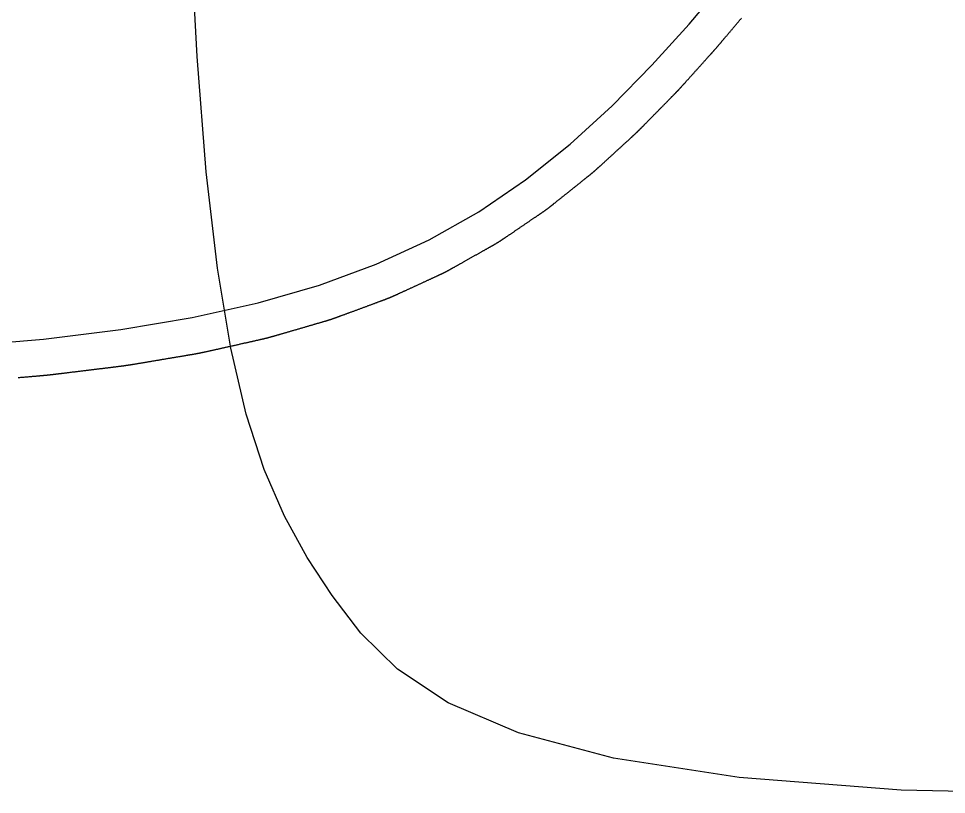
# Model space of a CAD drawing. Header units: millimetres. Extents: x -2296 to 86409, y -5695 to 20115.
# Drawn here: x 50241.1 to 50589.4, y 19094.3 to 19385.6 of the extents above; entities that cross this region are included whole.
import ezdxf

# ---------------------------------------------------------------- set-up
doc = ezdxf.new("R2010")
doc.units = ezdxf.units.MM
doc.layers.add('LINE_LEFT', color=170, linetype='Continuous')
doc.layers.add('Line_RIGHT', color=1, linetype='Continuous')

# ---------------------------------------------------------------- blocks, each defined once
blk = doc.blocks.new('Fiji 6- costas')
blk.add_lwpolyline([(-20.2, -5173.6), (629.9, -5159.5), (1146.3, -5119.6), (1547.2, -5057.6), (1850.3, -4976.9), (2073.6, -4881.2), (2235, -4774.1), (2352.3, -4659.1), (2443.7, -4539.9), (2523.8, -4417.9), (2596.1, -4286.7), (2660.6, -4137.5), (2717.5, -3961.8), (2767.2, -3750.9), (2809.7, -3496.2), (2845.4, -3189.1), (2874.5, -2820.9), (2897, -2387.4), (2913.1, -1901.6), (2922.8, -1381), (2926, -843), (2922.8, -305), (2913.1, 215.6)])

msp = doc.modelspace()

# ---------------------------------------------------------------- linework, layer by layer
at = {"lineweight": 30}
msp.add_lwpolyline([(50240.895, 19250.82), (50241.238, 19250.849), (50241.577, 19250.878), (50241.913, 19250.907), (50242.244, 19250.935), (50242.571, 19250.963), (50242.894, 19250.99), (50243.212, 19251.017), (50243.525, 19251.044), (50243.833, 19251.07), (50244.135, 19251.096), (50244.432, 19251.122), (50244.723, 19251.146), (50245.008, 19251.171), (50245.287, 19251.195), (50245.56, 19251.218), (50245.826, 19251.241), (50246.085, 19251.263), (50246.338, 19251.284), (50246.584, 19251.306), (50246.823, 19251.326), (50247.055, 19251.346), (50247.281, 19251.365), (50247.501, 19251.384), (50247.714, 19251.403), (50247.922, 19251.42), (50248.123, 19251.438), (50248.319, 19251.455), (50248.509, 19251.471), (50248.694, 19251.487), (50248.874, 19251.503), (50249.049, 19251.519), (50249.22, 19251.534), (50249.386, 19251.548), (50249.548, 19251.563), (50249.706, 19251.577), (50249.861, 19251.591), (50250.012, 19251.605), (50250.159, 19251.618), (50250.304, 19251.631), (50250.446, 19251.645), (50250.585, 19251.658), (50250.722, 19251.671), (50250.857, 19251.683), (50250.99, 19251.696), (50251.121, 19251.709), (50251.251, 19251.722), (50251.38, 19251.735), (50251.508, 19251.747), (50251.635, 19251.76), (50251.762, 19251.773), (50251.888, 19251.786), (50252.014, 19251.799), (50252.14, 19251.813), (50252.267, 19251.826), (50252.394, 19251.84), (50252.523, 19251.854), (50252.652, 19251.868), (50252.783, 19251.883), (50252.915, 19251.897), (50253.049, 19251.913), (50253.184, 19251.928), (50253.322, 19251.944), (50253.463, 19251.96), (50253.606, 19251.976), (50253.752, 19251.993), (50253.901, 19252.011), (50254.054, 19252.029), (50254.21, 19252.047), (50254.37, 19252.066), (50254.534, 19252.086), (50254.702, 19252.106), (50254.874, 19252.127), (50255.052, 19252.148), (50255.234, 19252.17), (50255.422, 19252.193), (50255.614, 19252.216), (50255.812, 19252.24), (50256.016, 19252.265), (50256.226, 19252.29), (50256.441, 19252.316), (50256.663, 19252.343), (50256.891, 19252.371), (50257.125, 19252.399), (50257.365, 19252.429), (50257.612, 19252.459), (50257.864, 19252.489), (50258.122, 19252.521), (50258.386, 19252.553), (50258.656, 19252.586), (50258.931, 19252.619), (50259.211, 19252.654), (50259.496, 19252.688), (50259.785, 19252.724), (50260.08, 19252.76), (50260.379, 19252.796), (50260.682, 19252.833), (50260.988, 19252.87), (50261.299, 19252.908), (50261.613, 19252.947), (50261.93, 19252.985), (50262.251, 19253.024), (50262.574, 19253.064), (50262.9, 19253.104), (50263.228, 19253.144), (50263.559, 19253.184), (50263.891, 19253.225), (50264.225, 19253.265), (50264.561, 19253.306), (50264.898, 19253.348), (50265.236, 19253.389), (50265.575, 19253.43), (50265.915, 19253.472), (50266.255, 19253.513), (50266.596, 19253.555), (50266.936, 19253.596), (50267.276, 19253.638), (50267.616, 19253.679), (50267.955, 19253.721), (50268.293, 19253.762), (50268.63, 19253.803), (50268.966, 19253.844), (50269.301, 19253.885), (50269.633, 19253.926), (50269.964, 19253.966), (50270.293, 19254.007), (50270.619, 19254.046), (50270.943, 19254.086), (50271.263, 19254.125), (50271.581, 19254.164), (50271.896, 19254.203), (50272.207, 19254.241), (50272.514, 19254.278), (50272.817, 19254.315), (50273.117, 19254.352), (50273.412, 19254.388), (50273.702, 19254.424), (50273.988, 19254.458), (50274.268, 19254.493), (50274.544, 19254.527), (50274.814, 19254.56), (50275.079, 19254.592), (50275.338, 19254.624), (50275.591, 19254.655), (50275.838, 19254.685), (50276.079, 19254.715), (50276.314, 19254.743), (50276.543, 19254.772), (50276.765, 19254.799), (50276.981, 19254.825), (50277.192, 19254.851), (50277.396, 19254.876), (50277.595, 19254.901), (50277.788, 19254.925), (50277.976, 19254.948), (50278.158, 19254.971), (50278.336, 19254.993), (50278.508, 19255.014), (50278.676, 19255.035), (50278.84, 19255.056), (50278.999, 19255.076), (50279.154, 19255.096), (50279.306, 19255.115), (50279.453, 19255.134), (50279.598, 19255.152), (50279.739, 19255.17), (50279.877, 19255.188), (50280.013, 19255.206), (50280.145, 19255.224), (50280.276, 19255.241), (50280.404, 19255.258), (50280.531, 19255.275), (50280.655, 19255.292), (50280.779, 19255.309), (50280.9, 19255.326), (50281.021, 19255.343), (50281.141, 19255.36), (50281.26, 19255.377), (50281.379, 19255.394), (50281.497, 19255.411), (50281.615, 19255.428), (50281.734, 19255.446), (50281.853, 19255.463), (50281.972, 19255.481), (50282.092, 19255.499), (50282.213, 19255.518), (50282.336, 19255.537), (50282.459, 19255.556), (50282.585, 19255.575), (50282.712, 19255.595), (50282.841, 19255.616), (50282.972, 19255.637), (50283.106, 19255.658), (50283.243, 19255.68), (50283.382, 19255.703), (50283.524, 19255.726), (50283.67, 19255.75), (50283.819, 19255.774), (50283.972, 19255.799), (50284.129, 19255.825), (50284.289, 19255.851), (50284.454, 19255.879), (50284.624, 19255.907), (50284.798, 19255.936), (50284.978, 19255.966), (50285.162, 19255.996), (50285.351, 19256.028), (50285.546, 19256.061), (50285.746, 19256.094), (50285.952, 19256.128), (50286.163, 19256.164), (50286.381, 19256.2), (50286.604, 19256.238), (50286.832, 19256.276), (50287.066, 19256.315), (50287.306, 19256.355), (50287.55, 19256.396), (50287.8, 19256.438), (50288.054, 19256.481), (50288.314, 19256.524), (50288.578, 19256.569), (50288.846, 19256.614), (50289.119, 19256.659), (50289.395, 19256.706), (50289.675, 19256.753), (50289.959, 19256.801), (50290.247, 19256.849), (50290.537, 19256.898), (50290.831, 19256.947), (50291.127, 19256.997), (50291.426, 19257.047), (50291.728, 19257.098), (50292.031, 19257.149), (50292.337, 19257.2), (50292.645, 19257.252), (50292.954, 19257.303), (50293.264, 19257.356), (50293.576, 19257.408), (50293.889, 19257.461), (50294.202, 19257.513), (50294.516, 19257.566), (50294.831, 19257.619), (50295.145, 19257.672), (50295.46, 19257.725), (50295.775, 19257.778), (50296.089, 19257.83), (50296.403, 19257.883), (50296.715, 19257.936), (50297.027, 19257.988), (50297.338, 19258.041), (50297.647, 19258.093), (50297.955, 19258.144), (50298.261, 19258.196), (50298.565, 19258.247), (50298.866, 19258.298), (50299.166, 19258.348), (50299.462, 19258.398), (50299.756, 19258.448), (50300.047, 19258.497), (50300.335, 19258.545), (50300.62, 19258.593), (50300.901, 19258.64), (50301.178, 19258.687), (50301.451, 19258.733), (50301.72, 19258.778), (50301.984, 19258.823), (50302.244, 19258.867), (50302.5, 19258.91), (50302.75, 19258.952), (50302.995, 19258.993), (50303.235, 19259.034), (50303.47, 19259.073), (50303.699, 19259.112), (50303.923, 19259.15), (50304.141, 19259.187), (50304.353, 19259.222), (50304.56, 19259.257), (50304.761, 19259.291), (50304.956, 19259.324), (50305.146, 19259.357), (50305.331, 19259.388), (50305.511, 19259.419), (50305.685, 19259.448), (50305.855, 19259.477), (50306.021, 19259.506), (50306.182, 19259.533), (50306.338, 19259.56), (50306.491, 19259.586), (50306.639, 19259.612), (50306.784, 19259.637), (50306.926, 19259.662), (50307.064, 19259.686), (50307.199, 19259.71), (50307.331, 19259.733), (50307.46, 19259.756), (50307.587, 19259.779), (50307.711, 19259.801), (50307.833, 19259.824), (50307.954, 19259.846), (50308.072, 19259.867), (50308.189, 19259.889), (50308.305, 19259.911), (50308.419, 19259.932), (50308.532, 19259.953), (50308.645, 19259.975), (50308.757, 19259.997), (50308.868, 19260.018), (50308.979, 19260.04), (50309.09, 19260.062), (50309.201, 19260.084), (50309.313, 19260.106), (50309.425, 19260.129), (50309.538, 19260.152), (50309.651, 19260.175), (50309.766, 19260.199), (50309.882, 19260.223), (50310, 19260.248), (50310.119, 19260.273), (50310.24, 19260.298), (50310.363, 19260.324), (50310.488, 19260.351), (50310.616, 19260.379), (50310.747, 19260.407), (50310.88, 19260.436), (50311.016, 19260.465), (50311.155, 19260.496), (50311.298, 19260.527), (50311.445, 19260.559), (50311.595, 19260.592), (50311.749, 19260.626), (50311.907, 19260.661), (50312.07, 19260.697), (50312.237, 19260.734), (50312.408, 19260.772), (50312.585, 19260.811), (50312.766, 19260.852), (50312.952, 19260.893), (50313.143, 19260.936), (50313.34, 19260.98), (50313.542, 19261.025), (50313.749, 19261.071), (50313.961, 19261.118), (50314.179, 19261.167), (50314.401, 19261.216), (50314.628, 19261.267), (50314.86, 19261.319), (50315.096, 19261.371), (50315.336, 19261.425), (50315.581, 19261.48), (50315.83, 19261.536), (50316.083, 19261.592), (50316.339, 19261.649), (50316.599, 19261.707), (50316.862, 19261.766), (50317.129, 19261.826), (50317.398, 19261.886), (50317.67, 19261.947), (50317.944, 19262.008), (50318.221, 19262.07), (50318.501, 19262.133), (50318.782, 19262.196), (50319.065, 19262.259), (50319.35, 19262.323), (50319.636, 19262.387), (50319.923, 19262.451), (50320.212, 19262.516), (50320.502, 19262.58), (50320.792, 19262.645), (50321.083, 19262.71), (50321.374, 19262.776), (50321.665, 19262.841), (50321.957, 19262.906), (50322.248, 19262.971), (50322.539, 19263.037), (50322.83, 19263.102), (50323.119, 19263.167), (50323.408, 19263.231), (50323.696, 19263.296), (50323.982, 19263.36), (50324.267, 19263.424), (50324.55, 19263.487), (50324.832, 19263.55), (50325.111, 19263.613), (50325.389, 19263.675), (50325.664, 19263.737), (50325.936, 19263.798), (50326.206, 19263.858), (50326.473, 19263.918), (50326.736, 19263.977), (50326.997, 19264.036), (50327.253, 19264.093), (50327.507, 19264.15), (50327.756, 19264.206), (50328.002, 19264.261), (50328.243, 19264.315), (50328.48, 19264.369), (50328.712, 19264.421), (50328.94, 19264.472), (50329.162, 19264.522), (50329.381, 19264.571), (50329.594, 19264.619), (50329.802, 19264.666), (50330.004, 19264.711), (50330.202, 19264.756), (50330.394, 19264.799), (50330.581, 19264.841), (50330.763, 19264.882), (50330.94, 19264.922), (50331.112, 19264.961), (50331.279, 19264.999), (50331.442, 19265.036), (50331.601, 19265.072), (50331.755, 19265.107), (50331.905, 19265.142), (50332.052, 19265.175), (50332.194, 19265.208), (50332.333, 19265.24), (50332.469, 19265.271), (50332.601, 19265.302), (50332.731, 19265.332), (50332.857, 19265.361), (50332.981, 19265.39), (50333.102, 19265.419), (50333.221, 19265.447), (50333.338, 19265.475), (50333.453, 19265.503), (50333.566, 19265.53), (50333.677, 19265.557), (50333.787, 19265.584), (50333.896, 19265.611), (50334.004, 19265.637), (50334.11, 19265.664), (50334.216, 19265.691), (50334.321, 19265.717), (50334.426, 19265.744), (50334.531, 19265.771), (50334.636, 19265.798), (50334.74, 19265.825), (50334.845, 19265.853), (50334.951, 19265.881), (50335.057, 19265.909), (50335.164, 19265.938), (50335.272, 19265.967), (50335.381, 19265.997), (50335.492, 19266.027), (50335.604, 19266.057), (50335.718, 19266.089), (50335.833, 19266.121), (50335.951, 19266.154), (50336.071, 19266.187), (50336.194, 19266.221), (50336.319, 19266.257), (50336.446, 19266.293), (50336.577, 19266.33), (50336.711, 19266.368), (50336.848, 19266.407), (50336.989, 19266.447), (50337.133, 19266.488), (50337.281, 19266.531), (50337.433, 19266.575), (50337.589, 19266.619), (50337.749, 19266.666), (50337.914, 19266.713), (50338.083, 19266.762), (50338.257, 19266.812), (50338.435, 19266.864), (50338.619, 19266.917), (50338.807, 19266.971), (50339, 19267.027), (50339.197, 19267.084), (50339.4, 19267.143), (50339.607, 19267.203), (50339.818, 19267.264), (50340.033, 19267.326), (50340.253, 19267.39), (50340.477, 19267.455), (50340.704, 19267.521), (50340.936, 19267.588), (50341.17, 19267.656), (50341.409, 19267.725), (50341.65, 19267.795), (50341.895, 19267.866), (50342.142, 19267.938), (50342.392, 19268.011), (50342.645, 19268.084), (50342.9, 19268.158), (50343.157, 19268.233), (50343.416, 19268.308), (50343.677, 19268.384), (50343.94, 19268.46), (50344.204, 19268.537), (50344.47, 19268.614), (50344.737, 19268.691), (50345.004, 19268.769), (50345.273, 19268.847), (50345.543, 19268.925), (50345.812, 19269.004), (50346.083, 19269.082), (50346.353, 19269.161), (50346.624, 19269.24), (50346.894, 19269.318), (50347.164, 19269.397), (50347.433, 19269.475), (50347.702, 19269.553), (50347.97, 19269.631), (50348.237, 19269.709), (50348.503, 19269.786), (50348.767, 19269.863), (50349.03, 19269.94), (50349.292, 19270.016), (50349.551, 19270.091), (50349.809, 19270.166), (50350.064, 19270.24), (50350.317, 19270.314), (50350.567, 19270.387), (50350.815, 19270.459), (50351.06, 19270.53), (50351.302, 19270.601), (50351.54, 19270.67), (50351.776, 19270.739), (50352.007, 19270.807), (50352.235, 19270.873), (50352.46, 19270.938), (50352.68, 19271.003), (50352.896, 19271.066), (50353.108, 19271.127), (50353.315, 19271.188), (50353.518, 19271.247), (50353.717, 19271.305), (50353.91, 19271.362), (50354.099, 19271.417), (50354.283, 19271.471), (50354.462, 19271.523), (50354.636, 19271.574), (50354.806, 19271.624), (50354.971, 19271.672), (50355.132, 19271.719), (50355.289, 19271.765), (50355.441, 19271.81), (50355.589, 19271.854), (50355.734, 19271.897), (50355.874, 19271.938), (50356.011, 19271.979), (50356.145, 19272.019), (50356.275, 19272.058), (50356.402, 19272.096), (50356.527, 19272.133), (50356.648, 19272.17), (50356.767, 19272.206), (50356.883, 19272.241), (50356.997, 19272.276), (50357.109, 19272.31), (50357.219, 19272.344), (50357.327, 19272.377), (50357.434, 19272.411), (50357.538, 19272.444), (50357.642, 19272.476), (50357.745, 19272.509), (50357.846, 19272.541), (50357.947, 19272.573), (50358.046, 19272.606), (50358.146, 19272.638), (50358.245, 19272.67), (50358.344, 19272.703), (50358.442, 19272.736), (50358.541, 19272.769), (50358.641, 19272.802), (50358.74, 19272.836), (50358.84, 19272.87), (50358.941, 19272.905), (50359.043, 19272.94), (50359.146, 19272.975), (50359.251, 19273.012), (50359.356, 19273.049), (50359.464, 19273.086), (50359.573, 19273.125), (50359.684, 19273.164), (50359.797, 19273.204), (50359.912, 19273.245), (50360.03, 19273.288), (50360.15, 19273.331), (50360.273, 19273.375), (50360.398, 19273.42), (50360.527, 19273.467), (50360.659, 19273.515), (50360.795, 19273.564), (50360.933, 19273.615), (50361.076, 19273.667), (50361.222, 19273.72), (50361.373, 19273.775), (50361.527, 19273.832), (50361.685, 19273.89), (50361.848, 19273.95), (50362.015, 19274.011), (50362.186, 19274.074), (50362.362, 19274.139), (50362.542, 19274.205), (50362.727, 19274.273), (50362.916, 19274.342), (50363.109, 19274.413), (50363.306, 19274.486), (50363.507, 19274.56), (50363.712, 19274.635), (50363.921, 19274.712), (50364.133, 19274.79), (50364.349, 19274.87), (50364.568, 19274.95), (50364.79, 19275.032), (50365.015, 19275.115), (50365.242, 19275.199), (50365.473, 19275.284), (50365.706, 19275.37), (50365.941, 19275.457), (50366.179, 19275.544), (50366.418, 19275.633), (50366.659, 19275.722), (50366.902, 19275.811), (50367.147, 19275.902), (50367.393, 19275.992), (50367.64, 19276.084), (50367.889, 19276.175), (50368.138, 19276.267), (50368.388, 19276.36), (50368.639, 19276.452), (50368.89, 19276.545), (50369.142, 19276.638), (50369.393, 19276.731), (50369.645, 19276.824), (50369.897, 19276.917), (50370.148, 19277.009), (50370.399, 19277.102), (50370.649, 19277.195), (50370.898, 19277.287), (50371.147, 19277.379), (50371.394, 19277.47), (50371.64, 19277.561), (50371.885, 19277.651), (50372.128, 19277.741), (50372.37, 19277.831), (50372.609, 19277.919), (50372.847, 19278.007), (50373.082, 19278.094), (50373.316, 19278.181), (50373.546, 19278.266), (50373.774, 19278.35), (50374, 19278.434), (50374.222, 19278.516), (50374.441, 19278.597), (50374.657, 19278.677), (50374.87, 19278.756), (50375.079, 19278.833), (50375.284, 19278.909), (50375.485, 19278.984), (50375.683, 19279.057), (50375.876, 19279.129), (50376.066, 19279.199), (50376.251, 19279.268), (50376.432, 19279.335), (50376.608, 19279.401), (50376.78, 19279.464), (50376.947, 19279.527), (50377.11, 19279.587), (50377.269, 19279.646), (50377.423, 19279.704), (50377.574, 19279.76), (50377.72, 19279.815), (50377.863, 19279.868), (50378.002, 19279.92), (50378.137, 19279.971), (50378.269, 19280.021), (50378.397, 19280.069), (50378.523, 19280.116), (50378.645, 19280.163), (50378.765, 19280.208), (50378.881, 19280.252), (50378.995, 19280.296), (50379.107, 19280.339), (50379.217, 19280.381), (50379.324, 19280.423), (50379.429, 19280.464), (50379.533, 19280.504), (50379.635, 19280.544), (50379.735, 19280.584), (50379.834, 19280.623), (50379.932, 19280.662), (50380.029, 19280.7), (50380.124, 19280.739), (50380.219, 19280.777), (50380.314, 19280.816), (50380.408, 19280.854), (50380.501, 19280.893), (50380.595, 19280.932), (50380.688, 19280.971), (50380.782, 19281.01), (50380.875, 19281.049), (50380.97, 19281.089), (50381.064, 19281.13), (50381.16, 19281.171), (50381.256, 19281.212), (50381.354, 19281.254), (50381.452, 19281.297), (50381.552, 19281.341), (50381.653, 19281.386), (50381.756, 19281.431), (50381.861, 19281.477), (50381.968, 19281.525), (50382.076, 19281.573), (50382.187, 19281.623), (50382.301, 19281.674), (50382.417, 19281.726), (50382.535, 19281.779), (50382.656, 19281.834), (50382.781, 19281.89), (50382.908, 19281.948), (50383.039, 19282.007), (50383.173, 19282.069), (50383.31, 19282.131), (50383.452, 19282.196), (50383.596, 19282.262), (50383.745, 19282.33), (50383.898, 19282.4), (50384.054, 19282.471), (50384.215, 19282.545), (50384.38, 19282.62), (50384.549, 19282.698), (50384.722, 19282.777), (50384.9, 19282.859), (50385.08, 19282.942), (50385.265, 19283.026), (50385.453, 19283.113), (50385.645, 19283.201), (50385.841, 19283.29), (50386.039, 19283.382), (50386.241, 19283.474), (50386.446, 19283.568), (50386.653, 19283.664), (50386.864, 19283.76), (50387.077, 19283.858), (50387.292, 19283.957), (50387.51, 19284.057), (50387.73, 19284.159), (50387.952, 19284.261), (50388.176, 19284.364), (50388.402, 19284.467), (50388.629, 19284.572), (50388.857, 19284.677), (50389.087, 19284.783), (50389.318, 19284.889), (50389.55, 19284.996), (50389.783, 19285.103), (50390.017, 19285.21), (50390.251, 19285.318), (50390.486, 19285.426), (50390.721, 19285.534), (50390.956, 19285.643), (50391.191, 19285.751), (50391.426, 19285.859), (50391.661, 19285.967), (50391.895, 19286.075), (50392.129, 19286.183), (50392.362, 19286.29), (50392.594, 19286.397), (50392.825, 19286.504), (50393.055, 19286.61), (50393.283, 19286.715), (50393.511, 19286.82), (50393.736, 19286.924), (50393.96, 19287.027), (50394.182, 19287.129), (50394.402, 19287.231), (50394.62, 19287.331), (50394.836, 19287.431), (50395.049, 19287.529), (50395.259, 19287.626), (50395.467, 19287.722), (50395.672, 19287.817), (50395.874, 19287.91), (50396.072, 19288.002), (50396.268, 19288.092), (50396.46, 19288.181), (50396.648, 19288.268), (50396.833, 19288.353), (50397.014, 19288.437), (50397.191, 19288.519), (50397.364, 19288.599), (50397.534, 19288.677), (50397.699, 19288.754), (50397.859, 19288.828), (50398.016, 19288.901), (50398.169, 19288.971), (50398.318, 19289.04), (50398.462, 19289.108), (50398.604, 19289.173), (50398.741, 19289.237), (50398.875, 19289.3), (50399.005, 19289.361), (50399.132, 19289.42), (50399.256, 19289.478), (50399.377, 19289.534), (50399.494, 19289.59), (50399.609, 19289.644), (50399.722, 19289.697), (50399.831, 19289.749), (50399.939, 19289.8), (50400.044, 19289.85), (50400.147, 19289.9), (50400.248, 19289.948), (50400.347, 19289.996), (50400.445, 19290.044), (50400.541, 19290.09), (50400.636, 19290.136), (50400.729, 19290.182), (50400.821, 19290.228), (50400.913, 19290.273), (50401.003, 19290.318), (50401.093, 19290.363), (50401.182, 19290.408), (50401.271, 19290.453), (50401.359, 19290.498), (50401.447, 19290.543), (50401.535, 19290.589), (50401.624, 19290.634), (50401.713, 19290.681), (50401.802, 19290.727), (50401.891, 19290.774), (50401.982, 19290.822), (50402.073, 19290.87), (50402.165, 19290.919), (50402.258, 19290.969), (50402.352, 19291.02), (50402.448, 19291.072), (50402.545, 19291.124), (50402.644, 19291.178), (50402.745, 19291.233), (50402.848, 19291.289), (50402.953, 19291.347), (50403.06, 19291.406), (50403.169, 19291.466), (50403.281, 19291.528), (50403.396, 19291.591), (50403.513, 19291.657), (50403.633, 19291.723), (50403.756, 19291.792), (50403.883, 19291.863), (50404.012, 19291.935), (50404.145, 19292.009), (50404.282, 19292.086), (50404.422, 19292.164), (50404.566, 19292.245), (50404.713, 19292.327), (50404.865, 19292.412), (50405.02, 19292.5), (50405.179, 19292.589), (50405.342, 19292.68), (50405.509, 19292.774), (50405.679, 19292.87), (50405.853, 19292.967), (50406.03, 19293.067), (50406.21, 19293.168), (50406.394, 19293.271), (50406.58, 19293.376), (50406.77, 19293.483), (50406.963, 19293.591), (50407.158, 19293.701), (50407.356, 19293.812), (50407.556, 19293.925), (50407.758, 19294.039), (50407.963, 19294.154), (50408.169, 19294.271), (50408.378, 19294.388), (50408.588, 19294.506), (50408.8, 19294.626), (50409.013, 19294.746), (50409.228, 19294.867), (50409.444, 19294.988), (50409.661, 19295.111), (50409.879, 19295.233), (50410.097, 19295.357), (50410.317, 19295.48), (50410.537, 19295.604), (50410.757, 19295.729), (50410.977, 19295.853), (50411.198, 19295.977), (50411.419, 19296.102), (50411.639, 19296.226), (50411.86, 19296.35), (50412.079, 19296.474), (50412.299, 19296.598), (50412.517, 19296.722), (50412.735, 19296.845), (50412.952, 19296.967), (50413.168, 19297.089), (50413.383, 19297.21), (50413.596, 19297.33), (50413.807, 19297.45), (50414.018, 19297.569), (50414.226, 19297.686), (50414.432, 19297.803), (50414.637, 19297.918), (50414.839, 19298.033), (50415.039, 19298.146), (50415.237, 19298.257), (50415.432, 19298.368), (50415.624, 19298.476), (50415.814, 19298.583), (50416, 19298.689), (50416.184, 19298.793), (50416.364, 19298.895), (50416.541, 19298.995), (50416.714, 19299.093), (50416.884, 19299.189), (50417.05, 19299.283), (50417.213, 19299.375), (50417.372, 19299.465), (50417.527, 19299.553), (50417.678, 19299.639), (50417.825, 19299.722), (50417.969, 19299.804), (50418.108, 19299.883), (50418.244, 19299.961), (50418.377, 19300.036), (50418.506, 19300.11), (50418.632, 19300.181), (50418.754, 19300.251), (50418.874, 19300.32), (50418.99, 19300.386), (50419.104, 19300.451), (50419.214, 19300.515), (50419.322, 19300.577), (50419.428, 19300.638), (50419.531, 19300.698), (50419.632, 19300.757), (50419.731, 19300.815), (50419.829, 19300.871), (50419.924, 19300.927), (50420.017, 19300.982), (50420.109, 19301.037), (50420.2, 19301.09), (50420.289, 19301.143), (50420.377, 19301.196), (50420.464, 19301.248), (50420.55, 19301.3), (50420.635, 19301.352), (50420.72, 19301.404), (50420.804, 19301.455), (50420.888, 19301.507), (50420.971, 19301.558), (50421.055, 19301.61), (50421.138, 19301.662), (50421.222, 19301.715), (50421.305, 19301.767), (50421.389, 19301.821), (50421.474, 19301.875), (50421.56, 19301.929), (50421.646, 19301.984), (50421.733, 19302.041), (50421.821, 19302.098), (50421.91, 19302.156), (50422.001, 19302.215), (50422.093, 19302.275), (50422.186, 19302.336), (50422.282, 19302.399), (50422.379, 19302.463), (50422.478, 19302.529), (50422.579, 19302.596), (50422.683, 19302.665), (50422.789, 19302.736), (50422.897, 19302.808), (50423.008, 19302.882), (50423.121, 19302.958), (50423.238, 19303.036), (50423.358, 19303.117), (50423.48, 19303.199), (50423.606, 19303.284), (50423.735, 19303.371), (50423.868, 19303.461), (50424.004, 19303.552), (50424.143, 19303.646), (50424.286, 19303.743), (50424.433, 19303.842), (50424.584, 19303.944), (50424.738, 19304.048), (50424.895, 19304.155), (50425.056, 19304.264), (50425.22, 19304.375), (50425.388, 19304.488), (50425.558, 19304.603), (50425.732, 19304.721), (50425.908, 19304.84), (50426.087, 19304.962), (50426.269, 19305.085), (50426.454, 19305.21), (50426.64, 19305.336), (50426.83, 19305.465), (50427.021, 19305.594), (50427.214, 19305.725), (50427.409, 19305.858), (50427.606, 19305.991), (50427.805, 19306.126), (50428.005, 19306.261), (50428.206, 19306.398), (50428.409, 19306.536), (50428.613, 19306.674), (50428.818, 19306.813), (50429.024, 19306.953), (50429.23, 19307.093), (50429.437, 19307.233), (50429.645, 19307.374), (50429.853, 19307.515), (50430.061, 19307.657), (50430.27, 19307.798), (50430.478, 19307.94), (50430.686, 19308.081), (50430.894, 19308.222), (50431.102, 19308.363), (50431.309, 19308.504), (50431.515, 19308.644), (50431.721, 19308.784), (50431.926, 19308.923), (50432.129, 19309.061), (50432.332, 19309.199), (50432.533, 19309.336), (50432.733, 19309.472), (50432.931, 19309.606), (50433.128, 19309.74), (50433.323, 19309.873), (50433.516, 19310.004), (50433.706, 19310.133), (50433.895, 19310.262), (50434.082, 19310.389), (50434.265, 19310.514), (50434.447, 19310.637), (50434.626, 19310.759), (50434.801, 19310.878), (50434.974, 19310.996), (50435.144, 19311.112), (50435.311, 19311.225), (50435.475, 19311.337), (50435.635, 19311.446), (50435.792, 19311.553), (50435.945, 19311.657), (50436.095, 19311.759), (50436.241, 19311.859), (50436.383, 19311.956), (50436.521, 19312.05), (50436.657, 19312.143), (50436.788, 19312.232), (50436.916, 19312.32), (50437.041, 19312.405), (50437.163, 19312.489), (50437.281, 19312.57), (50437.396, 19312.649), (50437.509, 19312.726), (50437.618, 19312.801), (50437.725, 19312.875), (50437.829, 19312.947), (50437.931, 19313.017), (50438.03, 19313.086), (50438.127, 19313.154), (50438.222, 19313.22), (50438.315, 19313.285), (50438.406, 19313.349), (50438.496, 19313.412), (50438.584, 19313.474), (50438.67, 19313.535), (50438.755, 19313.595), (50438.839, 19313.655), (50438.922, 19313.714), (50439.004, 19313.773), (50439.085, 19313.831), (50439.165, 19313.889), (50439.244, 19313.947), (50439.323, 19314.005), (50439.402, 19314.063), (50439.481, 19314.12), (50439.559, 19314.178), (50439.637, 19314.237), (50439.716, 19314.295), (50439.795, 19314.354), (50439.874, 19314.414), (50439.954, 19314.474), (50440.034, 19314.535), (50440.115, 19314.597), (50440.197, 19314.66), (50440.28, 19314.723), (50440.365, 19314.788), (50440.45, 19314.854), (50440.537, 19314.921), (50440.625, 19314.99), (50440.715, 19315.06), (50440.807, 19315.132), (50440.9, 19315.205), (50440.996, 19315.28), (50441.094, 19315.357), (50441.194, 19315.436), (50441.296, 19315.517), (50441.401, 19315.6), (50441.509, 19315.685), (50441.619, 19315.772), (50441.732, 19315.862), (50441.848, 19315.954), (50441.967, 19316.049), (50442.089, 19316.146), (50442.215, 19316.246), (50442.344, 19316.348), (50442.476, 19316.454), (50442.611, 19316.562), (50442.751, 19316.673), (50442.893, 19316.786), (50443.039, 19316.903), (50443.188, 19317.022), (50443.341, 19317.144), (50443.496, 19317.268), (50443.655, 19317.394), (50443.817, 19317.524), (50443.981, 19317.655), (50444.149, 19317.789), (50444.319, 19317.924), (50444.491, 19318.062), (50444.666, 19318.202), (50444.843, 19318.344), (50445.023, 19318.487), (50445.204, 19318.632), (50445.388, 19318.779), (50445.573, 19318.927), (50445.76, 19319.076), (50445.948, 19319.227), (50446.138, 19319.379), (50446.329, 19319.531), (50446.521, 19319.685), (50446.715, 19319.84), (50446.909, 19319.996), (50447.104, 19320.152), (50447.3, 19320.308), (50447.497, 19320.466), (50447.694, 19320.623), (50447.891, 19320.781), (50448.089, 19320.939), (50448.286, 19321.097), (50448.484, 19321.256), (50448.681, 19321.414), (50448.879, 19321.572), (50449.075, 19321.729), (50449.272, 19321.886), (50449.467, 19322.043), (50449.662, 19322.199), (50449.856, 19322.355), (50450.049, 19322.509), (50450.241, 19322.663), (50450.432, 19322.816), (50450.621, 19322.967), (50450.809, 19323.118), (50450.996, 19323.267), (50451.18, 19323.415), (50451.363, 19323.561), (50451.543, 19323.706), (50451.722, 19323.849), (50451.899, 19323.991), (50452.073, 19324.13), (50452.244, 19324.268), (50452.413, 19324.403), (50452.58, 19324.537), (50452.743, 19324.668), (50452.904, 19324.797), (50453.061, 19324.923), (50453.216, 19325.047), (50453.367, 19325.168), (50453.515, 19325.287), (50453.66, 19325.403), (50453.801, 19325.517), (50453.939, 19325.627), (50454.073, 19325.735), (50454.204, 19325.84), (50454.331, 19325.942), (50454.455, 19326.042), (50454.575, 19326.139), (50454.693, 19326.233), (50454.807, 19326.325), (50454.918, 19326.415), (50455.026, 19326.502), (50455.132, 19326.587), (50455.234, 19326.67), (50455.334, 19326.751), (50455.432, 19326.83), (50455.527, 19326.908), (50455.62, 19326.983), (50455.711, 19327.057), (50455.8, 19327.13), (50455.887, 19327.201), (50455.972, 19327.271), (50456.055, 19327.339), (50456.137, 19327.407), (50456.218, 19327.474), (50456.297, 19327.539), (50456.375, 19327.604), (50456.452, 19327.668), (50456.528, 19327.732), (50456.604, 19327.795), (50456.678, 19327.858), (50456.752, 19327.921), (50456.826, 19327.983), (50456.899, 19328.045), (50456.972, 19328.108), (50457.044, 19328.17), (50457.117, 19328.233), (50457.19, 19328.296), (50457.263, 19328.359), (50457.337, 19328.423), (50457.411, 19328.488), (50457.486, 19328.553), (50457.561, 19328.62), (50457.637, 19328.687), (50457.715, 19328.755), (50457.793, 19328.825), (50457.872, 19328.895), (50457.953, 19328.967), (50458.035, 19329.041), (50458.119, 19329.116), (50458.205, 19329.193), (50458.292, 19329.271), (50458.381, 19329.351), (50458.472, 19329.434), (50458.566, 19329.518), (50458.662, 19329.605), (50458.76, 19329.694), (50458.86, 19329.785), (50458.963, 19329.879), (50459.069, 19329.975), (50459.178, 19330.074), (50459.29, 19330.175), (50459.404, 19330.28), (50459.522, 19330.387), (50459.643, 19330.497), (50459.767, 19330.61), (50459.894, 19330.727), (50460.025, 19330.846), (50460.159, 19330.968), (50460.297, 19331.094), (50460.437, 19331.222), (50460.58, 19331.353), (50460.727, 19331.487), (50460.876, 19331.623), (50461.029, 19331.762), (50461.184, 19331.904), (50461.342, 19332.048), (50461.502, 19332.195), (50461.665, 19332.343), (50461.83, 19332.494), (50461.997, 19332.647), (50462.166, 19332.801), (50462.337, 19332.958), (50462.51, 19333.116), (50462.685, 19333.276), (50462.861, 19333.437), (50463.039, 19333.6), (50463.218, 19333.764), (50463.399, 19333.929), (50463.581, 19334.095), (50463.763, 19334.262), (50463.947, 19334.43), (50464.131, 19334.599), (50464.316, 19334.768), (50464.502, 19334.938), (50464.688, 19335.108), (50464.874, 19335.278), (50465.061, 19335.449), (50465.248, 19335.62), (50465.434, 19335.791), (50465.621, 19335.961), (50465.807, 19336.132), (50465.993, 19336.302), (50466.179, 19336.472), (50466.364, 19336.641), (50466.548, 19336.809), (50466.731, 19336.977), (50466.913, 19337.144), (50467.095, 19337.31), (50467.275, 19337.475), (50467.454, 19337.638), (50467.631, 19337.801), (50467.807, 19337.962), (50467.981, 19338.121), (50468.153, 19338.279), (50468.324, 19338.435), (50468.493, 19338.59), (50468.659, 19338.742), (50468.823, 19338.893), (50468.985, 19339.041), (50469.145, 19339.187), (50469.301, 19339.331), (50469.456, 19339.472), (50469.607, 19339.611), (50469.756, 19339.747), (50469.901, 19339.88), (50470.043, 19340.01), (50470.183, 19340.138), (50470.319, 19340.263), (50470.452, 19340.385), (50470.581, 19340.504), (50470.707, 19340.619), (50470.83, 19340.732), (50470.95, 19340.841), (50471.066, 19340.948), (50471.179, 19341.052), (50471.289, 19341.153), (50471.396, 19341.252), (50471.5, 19341.347), (50471.602, 19341.441), (50471.7, 19341.531), (50471.797, 19341.62), (50471.89, 19341.706), (50471.981, 19341.791), (50472.07, 19341.873), (50472.157, 19341.953), (50472.242, 19342.032), (50472.324, 19342.109), (50472.405, 19342.184), (50472.485, 19342.258), (50472.562, 19342.33), (50472.639, 19342.402), (50472.713, 19342.472), (50472.787, 19342.541), (50472.859, 19342.609), (50472.931, 19342.677), (50473.001, 19342.744), (50473.071, 19342.81), (50473.14, 19342.876), (50473.209, 19342.941), (50473.277, 19343.006), (50473.345, 19343.072), (50473.412, 19343.137), (50473.479, 19343.202), (50473.547, 19343.267), (50473.614, 19343.333), (50473.682, 19343.399), (50473.75, 19343.465), (50473.819, 19343.533), (50473.888, 19343.6), (50473.957, 19343.669), (50474.028, 19343.739), (50474.099, 19343.81), (50474.172, 19343.882), (50474.245, 19343.955), (50474.32, 19344.03), (50474.396, 19344.106), (50474.474, 19344.184), (50474.553, 19344.263), (50474.634, 19344.345), (50474.717, 19344.428), (50474.802, 19344.513), (50474.889, 19344.601), (50474.978, 19344.691), (50475.069, 19344.783), (50475.162, 19344.878), (50475.258, 19344.975), (50475.357, 19345.075), (50475.458, 19345.178), (50475.562, 19345.283), (50475.669, 19345.392), (50475.779, 19345.503), (50475.892, 19345.618), (50476.008, 19345.736), (50476.127, 19345.857), (50476.249, 19345.981), (50476.374, 19346.108), (50476.503, 19346.239), (50476.634, 19346.372), (50476.768, 19346.509), (50476.905, 19346.649), (50477.045, 19346.791), (50477.188, 19346.936), (50477.333, 19347.084), (50477.481, 19347.234), (50477.631, 19347.387), (50477.784, 19347.542), (50477.938, 19347.7), (50478.095, 19347.859), (50478.254, 19348.021), (50478.415, 19348.184), (50478.577, 19348.35), (50478.741, 19348.517), (50478.906, 19348.685), (50479.073, 19348.855), (50479.242, 19349.026), (50479.411, 19349.199), (50479.581, 19349.373), (50479.753, 19349.547), (50479.925, 19349.723), (50480.098, 19349.899), (50480.272, 19350.076), (50480.446, 19350.253), (50480.621, 19350.431), (50480.796, 19350.61), (50480.971, 19350.788), (50481.147, 19350.967), (50481.322, 19351.145), (50481.497, 19351.324), (50481.672, 19351.502), (50481.847, 19351.68), (50482.021, 19351.857), (50482.195, 19352.034), (50482.368, 19352.21), (50482.54, 19352.386), (50482.711, 19352.56), (50482.881, 19352.734), (50483.05, 19352.906), (50483.218, 19353.077), (50483.385, 19353.247), (50483.55, 19353.415), (50483.713, 19353.582), (50483.875, 19353.747), (50484.035, 19353.91), (50484.194, 19354.071), (50484.35, 19354.23), (50484.504, 19354.387), (50484.656, 19354.542), (50484.805, 19354.694), (50484.952, 19354.844), (50485.097, 19354.992), (50485.239, 19355.136), (50485.378, 19355.278), (50485.514, 19355.417), (50485.648, 19355.553), (50485.778, 19355.687), (50485.906, 19355.817), (50486.03, 19355.943), (50486.151, 19356.067), (50486.269, 19356.187), (50486.384, 19356.305), (50486.496, 19356.419), (50486.604, 19356.529), (50486.71, 19356.637), (50486.813, 19356.742), (50486.913, 19356.844), (50487.01, 19356.944), (50487.105, 19357.04), (50487.197, 19357.135), (50487.286, 19357.226), (50487.373, 19357.315), (50487.458, 19357.403), (50487.541, 19357.487), (50487.621, 19357.57), (50487.7, 19357.651), (50487.777, 19357.731), (50487.852, 19357.808), (50487.925, 19357.884), (50487.998, 19357.959), (50488.068, 19358.032), (50488.137, 19358.104), (50488.206, 19358.175), (50488.273, 19358.245), (50488.339, 19358.314), (50488.404, 19358.382), (50488.468, 19358.45), (50488.532, 19358.517), (50488.595, 19358.583), (50488.658, 19358.65), (50488.721, 19358.716), (50488.783, 19358.782), (50488.845, 19358.848), (50488.907, 19358.914), (50488.969, 19358.981), (50489.032, 19359.048), (50489.095, 19359.115), (50489.158, 19359.183), (50489.221, 19359.252), (50489.286, 19359.321), (50489.351, 19359.392), (50489.417, 19359.464), (50489.483, 19359.536), (50489.551, 19359.61), (50489.62, 19359.686), (50489.691, 19359.763), (50489.762, 19359.841), (50489.835, 19359.921), (50489.91, 19360.004), (50489.987, 19360.088), (50490.065, 19360.174), (50490.145, 19360.262), (50490.227, 19360.353), (50490.312, 19360.446), (50490.398, 19360.542), (50490.487, 19360.64), (50490.579, 19360.741), (50490.672, 19360.845), (50490.769, 19360.952), (50490.868, 19361.062), (50490.97, 19361.174), (50491.075, 19361.29), (50491.182, 19361.41), (50491.293, 19361.532), (50491.406, 19361.658), (50491.523, 19361.787), (50491.642, 19361.92), (50491.764, 19362.055), (50491.889, 19362.194), (50492.017, 19362.335), (50492.147, 19362.48), (50492.28, 19362.627), (50492.415, 19362.777), (50492.552, 19362.93), (50492.692, 19363.085), (50492.834, 19363.242), (50492.978, 19363.402), (50493.124, 19363.564), (50493.272, 19363.729), (50493.422, 19363.895), (50493.573, 19364.062), (50493.726, 19364.232), (50493.88, 19364.403), (50494.036, 19364.576), (50494.193, 19364.75), (50494.351, 19364.925), (50494.51, 19365.102), (50494.67, 19365.279), (50494.83, 19365.458), (50494.992, 19365.637), (50495.154, 19365.817), (50495.316, 19365.997), (50495.479, 19366.178), (50495.642, 19366.36), (50495.806, 19366.541), (50495.969, 19366.723), (50496.133, 19366.904), (50496.296, 19367.086), (50496.46, 19367.267), (50496.622, 19367.448), (50496.785, 19367.628), (50496.947, 19367.808), (50497.108, 19367.987), (50497.269, 19368.165), (50497.428, 19368.342), (50497.587, 19368.519), (50497.745, 19368.694), (50497.901, 19368.868), (50498.057, 19369.04), (50498.211, 19369.211), (50498.363, 19369.38), (50498.514, 19369.548), (50498.663, 19369.714), (50498.811, 19369.878), (50498.956, 19370.039), (50499.1, 19370.199), (50499.241, 19370.356), (50499.381, 19370.511), (50499.518, 19370.663), (50499.652, 19370.812), (50499.784, 19370.959), (50499.914, 19371.103), (50500.041, 19371.244), (50500.165, 19371.382), (50500.287, 19371.517), (50500.405, 19371.649), (50500.521, 19371.778), (50500.634, 19371.903), (50500.743, 19372.025), (50500.85, 19372.143), (50500.954, 19372.259), (50501.055, 19372.371), (50501.153, 19372.48), (50501.248, 19372.586), (50501.341, 19372.689), (50501.431, 19372.789), (50501.519, 19372.887), (50501.604, 19372.982), (50501.687, 19373.074), (50501.767, 19373.164), (50501.846, 19373.252), (50501.922, 19373.337), (50501.997, 19373.42), (50502.069, 19373.502), (50502.14, 19373.581), (50502.21, 19373.659), (50502.278, 19373.735), (50502.344, 19373.81), (50502.409, 19373.883), (50502.473, 19373.955), (50502.536, 19374.026), (50502.597, 19374.096), (50502.658, 19374.164), (50502.718, 19374.232), (50502.777, 19374.3), (50502.836, 19374.366), (50502.894, 19374.433), (50502.952, 19374.498), (50503.009, 19374.564), (50503.066, 19374.63), (50503.123, 19374.695), (50503.18, 19374.761), (50503.237, 19374.826), (50503.294, 19374.892), (50503.352, 19374.959), (50503.409, 19375.026), (50503.468, 19375.094), (50503.527, 19375.162), (50503.586, 19375.232), (50503.647, 19375.302), (50503.708, 19375.374), (50503.77, 19375.447), (50503.833, 19375.521), (50503.898, 19375.597), (50503.963, 19375.674), (50504.031, 19375.753), (50504.099, 19375.834), (50504.169, 19375.917), (50504.241, 19376.002), (50504.315, 19376.089), (50504.39, 19376.178), (50504.468, 19376.27), (50504.547, 19376.364), (50504.629, 19376.461), (50504.713, 19376.56), (50504.799, 19376.662), (50504.888, 19376.768), (50504.979, 19376.876), (50505.073, 19376.987), (50505.17, 19377.102), (50505.269, 19377.219), (50505.371, 19377.34), (50505.475, 19377.464), (50505.583, 19377.592), (50505.693, 19377.723), (50505.805, 19377.856), (50505.921, 19377.993), (50506.038, 19378.133), (50506.158, 19378.276), (50506.281, 19378.421), (50506.406, 19378.57), (50506.533, 19378.721), (50506.662, 19378.874), (50506.793, 19379.03), (50506.926, 19379.188), (50507.061, 19379.348), (50507.198, 19379.511), (50507.336, 19379.675), (50507.476, 19379.841), (50507.617, 19380.009), (50507.76, 19380.178), (50507.904, 19380.349), (50508.049, 19380.522), (50508.195, 19380.695), (50508.342, 19380.87), (50508.49, 19381.045), (50508.639, 19381.222), (50508.788, 19381.399), (50508.938, 19381.577), (50509.088, 19381.756), (50509.239, 19381.935), (50509.39, 19382.115), (50509.541, 19382.294), (50509.692, 19382.474), (50509.843, 19382.654), (50509.995, 19382.833), (50510.145, 19383.013), (50510.296, 19383.192), (50510.446, 19383.37), (50510.596, 19383.548), (50510.745, 19383.725), (50510.894, 19383.902), (50511.041, 19384.077), (50511.188, 19384.252), (50511.334, 19384.425), (50511.479, 19384.597), (50511.622, 19384.768), (50511.765, 19384.937), (50511.906, 19385.104), (50512.045, 19385.27), (50512.183, 19385.434), (50512.32, 19385.596), (50512.454, 19385.756)], dxfattribs=at)
at = {"layer": 'Line_RIGHT', "color": 1, "lineweight": 30}
msp.add_lwpolyline([(50218.989, 19262.618), (50250.411, 19265.295), (50279.475, 19268.844), (50306.297, 19273.352), (50331.08, 19278.9), (50354.023, 19285.567), (50375.328, 19293.435), (50395.195, 19302.582), (50413.826, 19313.088), (50431.421, 19325.035), (50448.141, 19338.42), (50463.979, 19352.913), (50478.888, 19368.101), (50492.821, 19383.572), (50505.732, 19398.913)], dxfattribs=at)

# ---------------------------------------------------------------- block references
at = {"layer": 'LINE_LEFT', "lineweight": 100, "xscale": -0.1177968742603798, "yscale": 0.1177968742603798, "zscale": 0.1177968742603798}
msp.add_blockref('Fiji 6- costas', (50646.672, 19703.704), dxfattribs=at)

doc.saveas('drawing.dxf')
